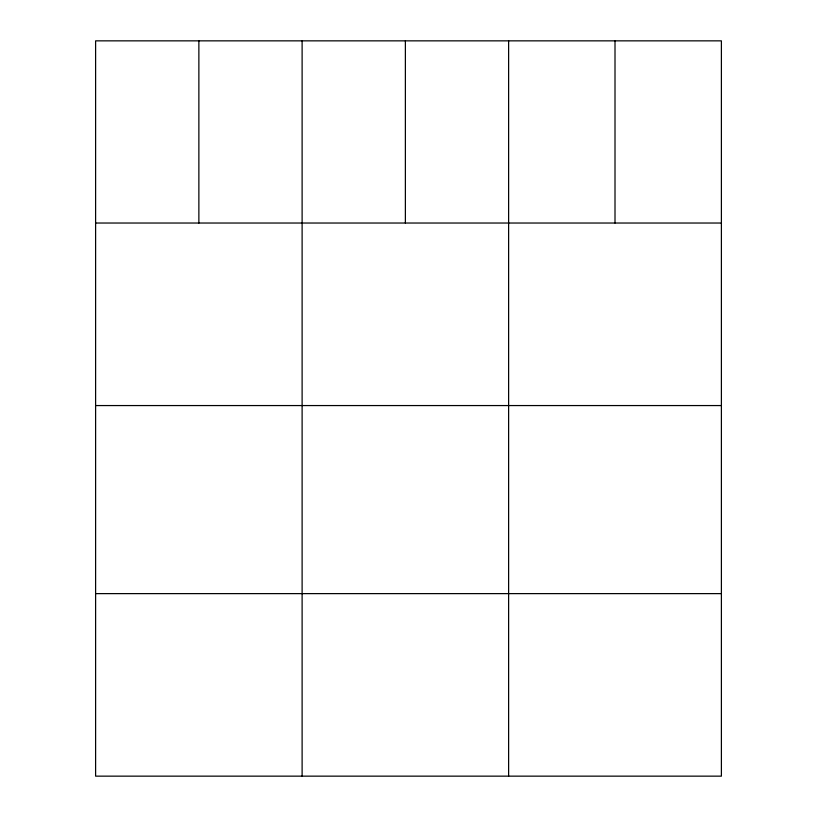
<?xml version="1.0" encoding="UTF-8"?>
<svg xmlns="http://www.w3.org/2000/svg" width="817" height="817" viewBox="0 0 817 817"><rect width="100%" height="100%" fill="white"/><g stroke="black" fill="none" stroke-linecap="round" stroke-linejoin="round"><path stroke-width="1.23" d="M721.391 223.031L721.391 776.15L95.609 776.15L95.609 40.85L721.391 40.85L721.391 223.031L95.609 223.031M95.609 405.559L721.391 405.559M95.609 593.622L721.391 593.622M615.007 40.85L615.007 223.031M508.623 40.85L508.623 776.15M405.375 40.85L405.375 223.031M302.116 40.85L302.116 776.15M198.868 40.85L198.868 223.031"/></g></svg>
